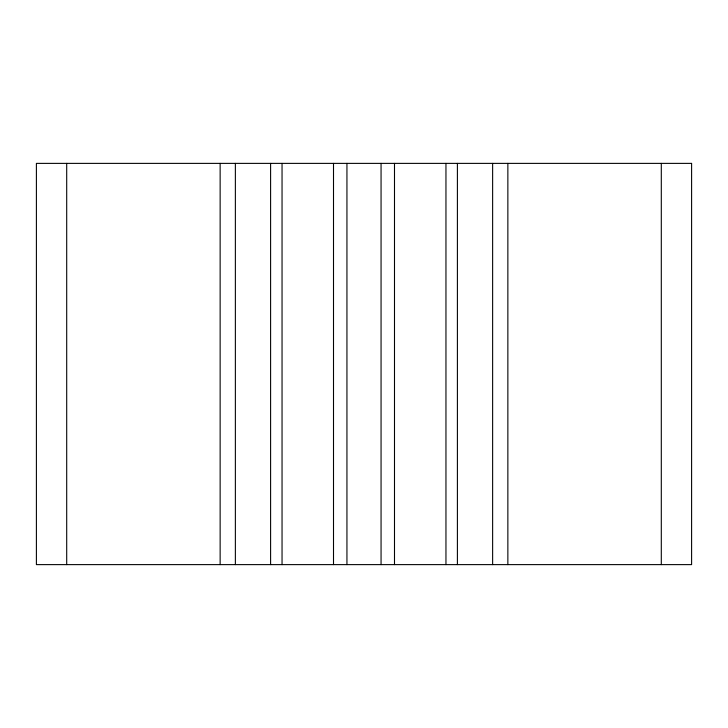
<?xml version="1.0" encoding="UTF-8"?>
<svg xmlns="http://www.w3.org/2000/svg" width="728" height="728" viewBox="0 0 728 728"><rect width="100%" height="100%" fill="white"/><g stroke="black" fill="none" stroke-linecap="round" stroke-linejoin="round"><path stroke-width="1.09" d="M661.297 163.381L661.297 564.619M507.862 163.381L507.862 564.619M492.629 163.381L492.629 564.619M457.402 163.381L457.402 564.619M445.955 163.381L445.955 564.619M394.494 163.381L394.494 564.619M381.062 163.381L381.062 564.619M346.938 163.381L346.938 564.619M333.506 163.381L333.506 564.619M282.045 163.381L282.045 564.619M270.598 163.381L270.598 564.619M235.371 163.381L235.371 564.619M220.138 163.381L220.138 564.619M66.703 163.381L66.703 564.619M691.6 163.381L36.4 163.381L36.4 564.619L691.6 564.619L691.6 163.381"/></g></svg>
